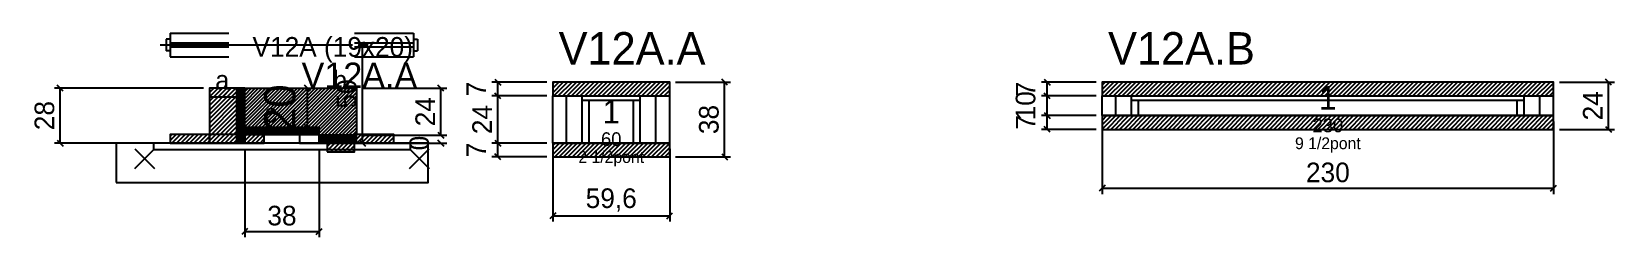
# Model space of a CAD drawing. Extents: x -69 to 738, y -72 to 33.
import ezdxf
from ezdxf.enums import TextEntityAlignment as Align

# ---------------------------------------------------------------- set-up
doc = ezdxf.new("R2010")
doc.units = 0
for name, color, linetype in [('5', 5, 'Continuous'), ('barrote', 126, 'Continuous'), ('CONCRETO', 251, 'Continuous'), ('COTA', 241, 'Continuous'), ('Cota Seção (2x)', 241, 'Continuous'), ('detalhes', 7, 'Continuous'), ('Hachura', 251, 'Continuous'), ('Madeira', 126, 'Continuous'), ('NOMENCLATURA', 7, 'Continuous'), ('Painéis', 200, 'Continuous'), ('presilha', 224, 'Continuous'), ('SARR_2.2x7', 40, 'Continuous'), ('SARR_3.5x7', 81, 'Continuous'), ('SCO-___-LAJ', 224, 'Continuous'), ('TENSOR', 224, 'Continuous'), ('texto', 7, 'Continuous'), ('Texto Seção', 7, 'Continuous')]:
    doc.layers.add(name, color=color, linetype=linetype)
doc.dimstyles.new('PAINEL', dxfattribs={"dimtxt": 10, "dimasz": 3, "dimexe": 3, "dimexo": 3, "dimgap": 3, "dimtad": 1, "dimblk": 'OBLIQUE', "dimblk1": 'OBLIQUE', "dimcen": 2.5, "dimclrd": 4, "dimclre": 4, "dimclrt": 240, "dimazin": 3, "dimtfac": 1, "dimtmove": 0, "dimatfit": 3})
doc.dimstyles.new('SECAO2X', dxfattribs={"dimtxt": 16, "dimasz": 3, "dimexe": 3, "dimexo": 3, "dimgap": 3, "dimtad": 1, "dimblk": 'OBLIQUE', "dimblk1": 'OBLIQUE', "dimcen": 2.5, "dimclrd": 4, "dimclre": 4, "dimclrt": 240, "dimazin": 3, "dimtfac": 1, "dimtmove": 0, "dimatfit": 3})

# ---------------------------------------------------------------- blocks, each defined once
blk = doc.blocks.new('_OBLIQUE')
at = {"color": 0, "linetype": 'BYBLOCK'}
blk.add_line((-0.5, -0.5), (0.5, 0.5), dxfattribs=at)

msp = doc.modelspace()

# ---------------------------------------------------------------- hatches: boundary and pattern name
at = {"layer": 'COTA'}
h = msp.add_hatch(dxfattribs=at)
h.set_pattern_fill('ANSI31', scale=0.4)
h.paths.add_polyline_path([(40, -16), (40, 4), (97, 4), (97, -20), (78, -20), (78, -16)])
h = msp.add_hatch(dxfattribs=at)
h.set_pattern_fill('ANSI31', scale=0.5)
h.paths.add_polyline_path([(197, 0), (256.6, 0), (256.6, 7), (197, 7)])
h = msp.add_hatch(dxfattribs=at)
h.set_pattern_fill('ANSI31', scale=0.5)
h.paths.add_polyline_path([(477, 0), (707, 0), (707, 7), (477, 7)])
h = msp.add_hatch(dxfattribs=at)
h.set_pattern_fill('ANSI31', scale=0.5)
h.paths.add_polyline_path([(477, -17), (707, -17), (707, -10), (477, -10)])
h = msp.add_hatch(dxfattribs=at)
h.set_pattern_fill('ANSI31', scale=0.5)
h.paths.add_polyline_path([(197, -31), (256.6, -31), (256.6, -24), (197, -24)])
at = {"layer": 'Hachura'}
h = msp.add_hatch(dxfattribs=at)
h.set_pattern_fill('ANSI31', scale=0.5)
h.paths.add_polyline_path([(22, -24), (36, -24), (36, 4), (22, 4)])
h = msp.add_hatch(dxfattribs=at)
h.set_pattern_fill('ANSI31', scale=0.5)
h.paths.add_polyline_path([(22, -0.4), (36, -0.4), (36, 4), (22, 4)])
h = msp.add_hatch(dxfattribs=at)
h.set_pattern_fill('SOLID')
h.paths.add_polyline_path([(36, -24), (40, -24), (40, 4), (36, 4)])
h = msp.add_hatch(dxfattribs=at)
h.set_pattern_fill('SOLID')
h.paths.add_polyline_path([(40, -19.6), (78, -19.6), (78, -16), (40, -16)])
h = msp.add_hatch(dxfattribs=at)
h.set_pattern_fill('ANSI31', scale=0.5)
h.paths.add_polyline_path([(2, -24), (22, -24), (22, -19.6), (2, -19.6)])
h = msp.add_hatch(dxfattribs=at)
h.set_pattern_fill('ANSI31', scale=0.5)
h.paths.add_polyline_path([(40, -24), (50, -24), (50, -19.6), (40, -19.6)])
h = msp.add_hatch(dxfattribs=at)
h.set_pattern_fill('SOLID')
h.paths.add_polyline_path([(78, -24), (97, -24), (97, -20), (78, -20)])
h = msp.add_hatch(dxfattribs=at)
h.set_pattern_fill('SOLID')
h.paths.add_polyline_path([(78, -24), (82, -24), (82, -24), (78, -24)])
h = msp.add_hatch(dxfattribs=at)
h.set_pattern_fill('ANSI31', scale=0.5)
h.paths.add_polyline_path([(82, -24), (96, -24), (96, -24), (82, -24)])
h = msp.add_hatch(dxfattribs=at)
h.set_pattern_fill('ANSI31', scale=0.5)
h.paths.add_polyline_path([(82, -28.4), (96, -28.4), (96, -24), (82, -24)])
h = msp.add_hatch(dxfattribs=at)
h.set_pattern_fill('ANSI31', scale=0.5)
h.paths.add_polyline_path([(96, -24), (116, -24), (116, -19.6), (96, -19.6)])

# ---------------------------------------------------------------- linework, layer by layer
for p, q in [((0, 29), (0, 23)), ((2, 29), (0, 29)), ((2, 32), (32, 32)), ((2, 32), (2, 20)), ((2, 27), (32, 27)), ((2, 25), (32, 25)), ((96, 32), (126, 32)), ((96, 27), (126, 27)), ((96, 25), (126, 25)), ((126, 32), (126, 20)), ((126, 29), (128, 29)), ((128, 29), (128, 23)), ((2, 23), (0, 23)), ((2, 20), (32, 20)), ((96, 20), (126, 20)), ((126, 23), (128, 23))]:
    msp.add_line(p, q)
at = {"layer": 'barrote'}
msp.add_lwpolyline([(-25.5, -44), (133.5, -44), (133.5, -24), (-25.5, -24)], close=True, dxfattribs=at)
at = {"layer": 'CONCRETO'}
msp.add_lwpolyline([(40, -16), (40, 4), (97, 4), (97, -20), (78, -20), (78, -16)], close=True, dxfattribs=at)
at = {"layer": 'Madeira'}
for points in [[(22, -24), (36, -24), (36, 4), (22, 4)], [(22, -0.4), (36, -0.4), (36, 4), (22, 4)], [(2, -24), (22, -24), (22, -19.6), (2, -19.6)], [(22, -24), (36, -24), (36, -19.6), (22, -19.6)], [(40, -24), (50, -24), (50, -19.6), (40, -19.6)], [(68, -24), (78, -24), (78, -19.6), (68, -19.6)], [(82, -24), (96, -24), (96, -24), (82, -24)], [(82, -28.4), (96, -28.4), (96, -24), (82, -24)], [(96, -24), (116, -24), (116, -19.6), (96, -19.6)]]:
    msp.add_lwpolyline(points, close=True, dxfattribs=at)
at = {"layer": 'Painéis'}
for p, q in [((197, 0), (256.6, 0)), ((197, -24), (197, 0)), ((256.6, -24), (256.6, 0)), ((477, 0), (707, 0)), ((477, -10), (477, 0)), ((707, -10), (707, 0)), ((477, -10), (707, -10)), ((197, -24), (256.6, -24))]:
    msp.add_line(p, q, dxfattribs=at)
for points in [[(36, -24), (40, -24), (40, 4), (36, 4)], [(40, -19.6), (78, -19.6), (78, -16), (40, -16)], [(78, -24), (97, -24), (97, -20), (78, -20)], [(78, -24), (82, -24), (82, -24), (78, -24)]]:
    msp.add_lwpolyline(points, close=True, dxfattribs=at)
at = {"layer": 'presilha'}
for p, q in [((-16, -37), (-6, -27)), ((-16, -27), (-6, -37)), ((124, -37), (134, -27)), ((124, -27), (134, -37))]:
    msp.add_line(p, q, dxfattribs=at)
at = {"layer": 'SARR_2.2x7'}
for p, q in [((204, -24), (204, 0)), ((249.6, -24), (249.6, 0)), ((484, -10), (484, 0)), ((700, -10), (700, 0)), ((212, -2.2), (241.6, -2.2)), ((492, -2.2), (692, -2.2))]:
    msp.add_line(p, q, dxfattribs=at)
at = {"layer": 'SARR_3.5x7'}
for p, q in [((212, -24), (212, 0)), ((241.6, -24), (241.6, 0)), ((492, -10), (492, 0)), ((692, -10), (692, 0)), ((215.5, -24), (215.5, -2.2)), ((238.1, -24), (238.1, -2.2)), ((495.5, -10), (495.5, -2.2)), ((688.5, -10), (688.5, -2.2)), ((492, -10), (495.5, -10)), ((688.5, -10), (692, -10)), ((212, -24), (215.5, -24)), ((238.1, -24), (241.6, -24))]:
    msp.add_line(p, q, dxfattribs=at)
at = {"layer": 'SCO-___-LAJ'}
for points in [[(197, 0), (256.6, 0), (256.6, 7), (197, 7)], [(477, 0), (707, 0), (707, 7), (477, 7)], [(477, -17), (707, -17), (707, -10), (477, -10)], [(-6.5, -27.2), (124.5, -27.2), (124.5, -24), (-6.5, -24)], [(197, -31), (256.6, -31), (256.6, -24), (197, -24)]]:
    msp.add_lwpolyline(points, close=True, dxfattribs=at)
at = {"layer": 'TENSOR'}
msp.add_line((-3, 26), (95, 26), dxfattribs=at)

# ---------------------------------------------------------------- texts
at = {"layer": '5'}
for s, height, p in [('1', 12, (592, -1)), ('1', 12, (226.8, -8)), ('230', 7, (592, -15)), ('60', 7, (226.8, -22))]:
    msp.add_text(s, height=height, dxfattribs=at).set_placement(p, align=Align.MIDDLE_CENTER)
at = {"layer": 'detalhes'}
for s, p in [('a', (25, 3.3)), ('b', (85, 3.3)), ('c', (50, -13.5))]:
    msp.add_text(s, height=9.6, dxfattribs=at).set_placement(p)
at = {"layer": 'NOMENCLATURA'}
for s, p in [('V12A.A', (200, 16)), ('V12A.B', (480, 16))]:
    msp.add_text(s, height=16.5, dxfattribs=at).set_placement(p)
at = {"layer": 'texto', "char_height": 6, "attachment_point": 5}
for s, insert in [('9 1/2pont', (592, -25)), ('2 1/2pont', (226.8, -32))]:
    msp.add_mtext(s, dxfattribs=dict(at, insert=insert))
at = {"layer": 'Texto Seção'}
for s, height, p in [('V12A (19x20)', 10, (44, 20)), ('V12A.A', 13, (69, 4))]:
    msp.add_text(s, height=height, dxfattribs=at).set_placement(p)

# ---------------------------------------------------------------- dimensions: what is measured, and where the dimension line sits
at = {"layer": 'COTA'}
for base, p1, p2 in [((100, -24), (96, -24), (96, 26)), ((169, 0), (197, 0), (197, 7)), ((284.6, -31), (256.6, -31), (256.6, 7)), ((449, 0), (477, 0), (477, 7)), ((735, -17), (707, -17), (707, 7)), ((-54, -24), (2, -24), (22, 4)), ((140, -20), (97, -20), (97, 4)), ((169, -24), (197, -24), (197, 0)), ((449, -10), (477, -10), (477, 0)), ((449, -17), (477, -17), (477, -10)), ((140, -24), (96, -24), (96, -24)), ((169, -31), (197, -31), (197, -24))]:
    msp.add_linear_dim(base=base, p1=p1, p2=p2, angle=90, dimstyle='PAINEL', dxfattribs=at).render()
for base, p1, p2 in [((477, -47), (477, -10), (707, -10)), ((40, -69), (40, -24), (78, -24)), ((197, -61), (197, -24), (256.6, -24))]:
    msp.add_linear_dim(base=base, p1=p1, p2=p2, dimstyle='PAINEL', dxfattribs=at).render()
at = {"layer": 'Cota Seção (2x)'}
msp.add_linear_dim(base=(72, -16), p1=(40, -16), p2=(40, 4), angle=90, dimstyle='SECAO2X', dxfattribs=at).render()

doc.saveas('drawing.dxf')
